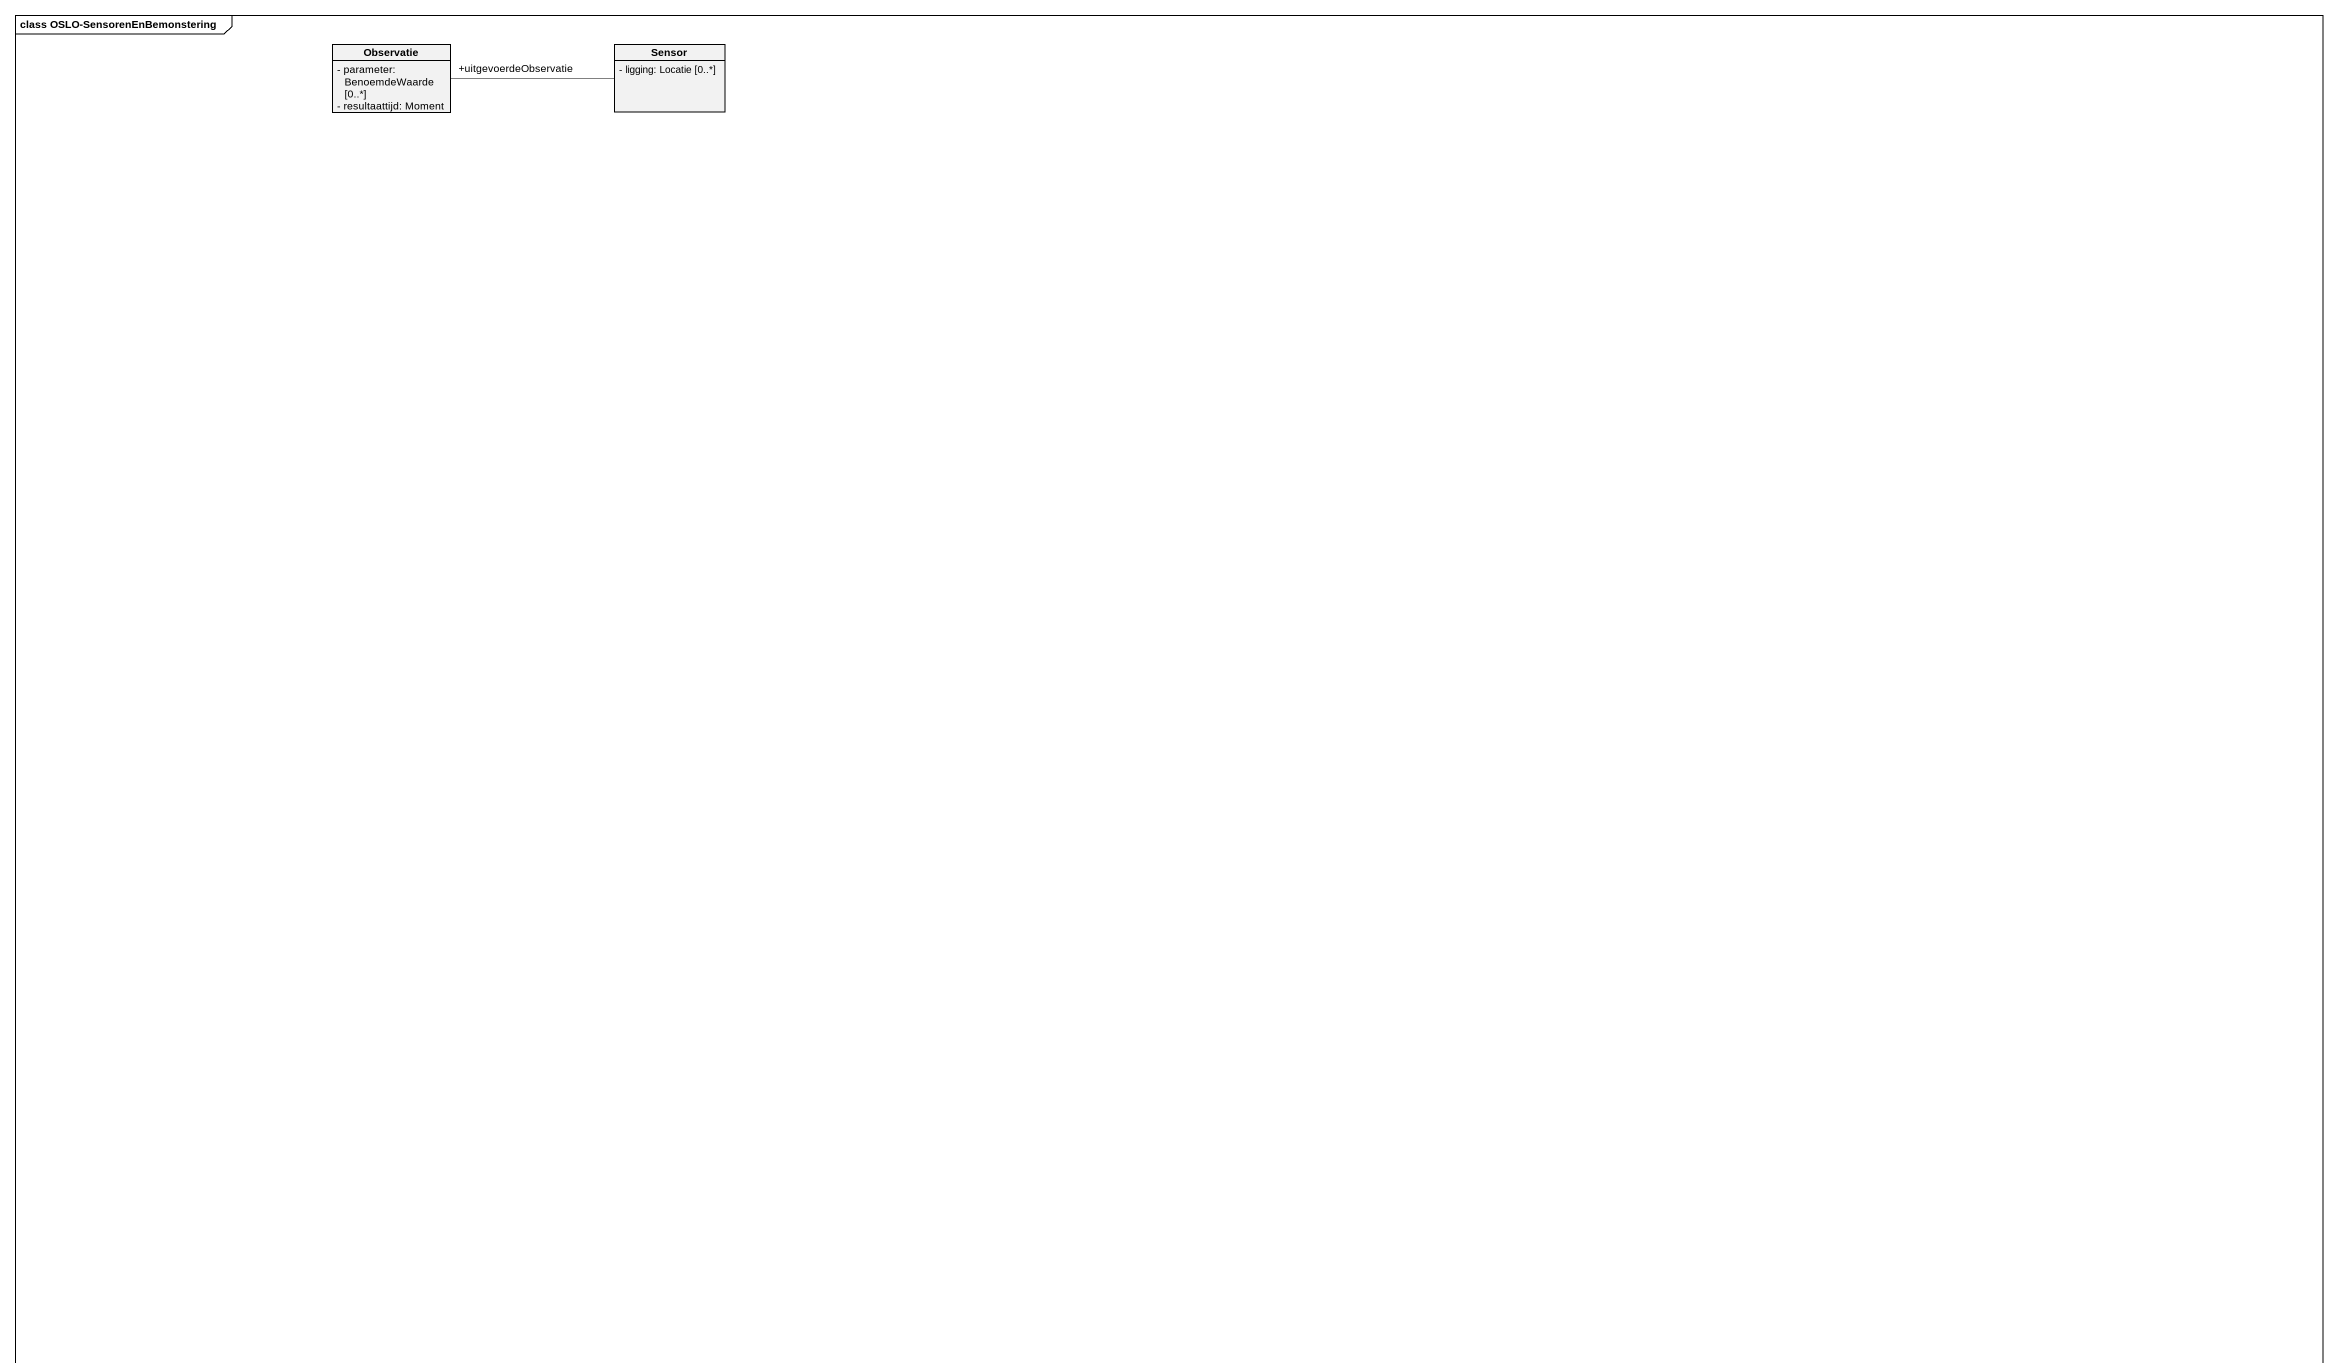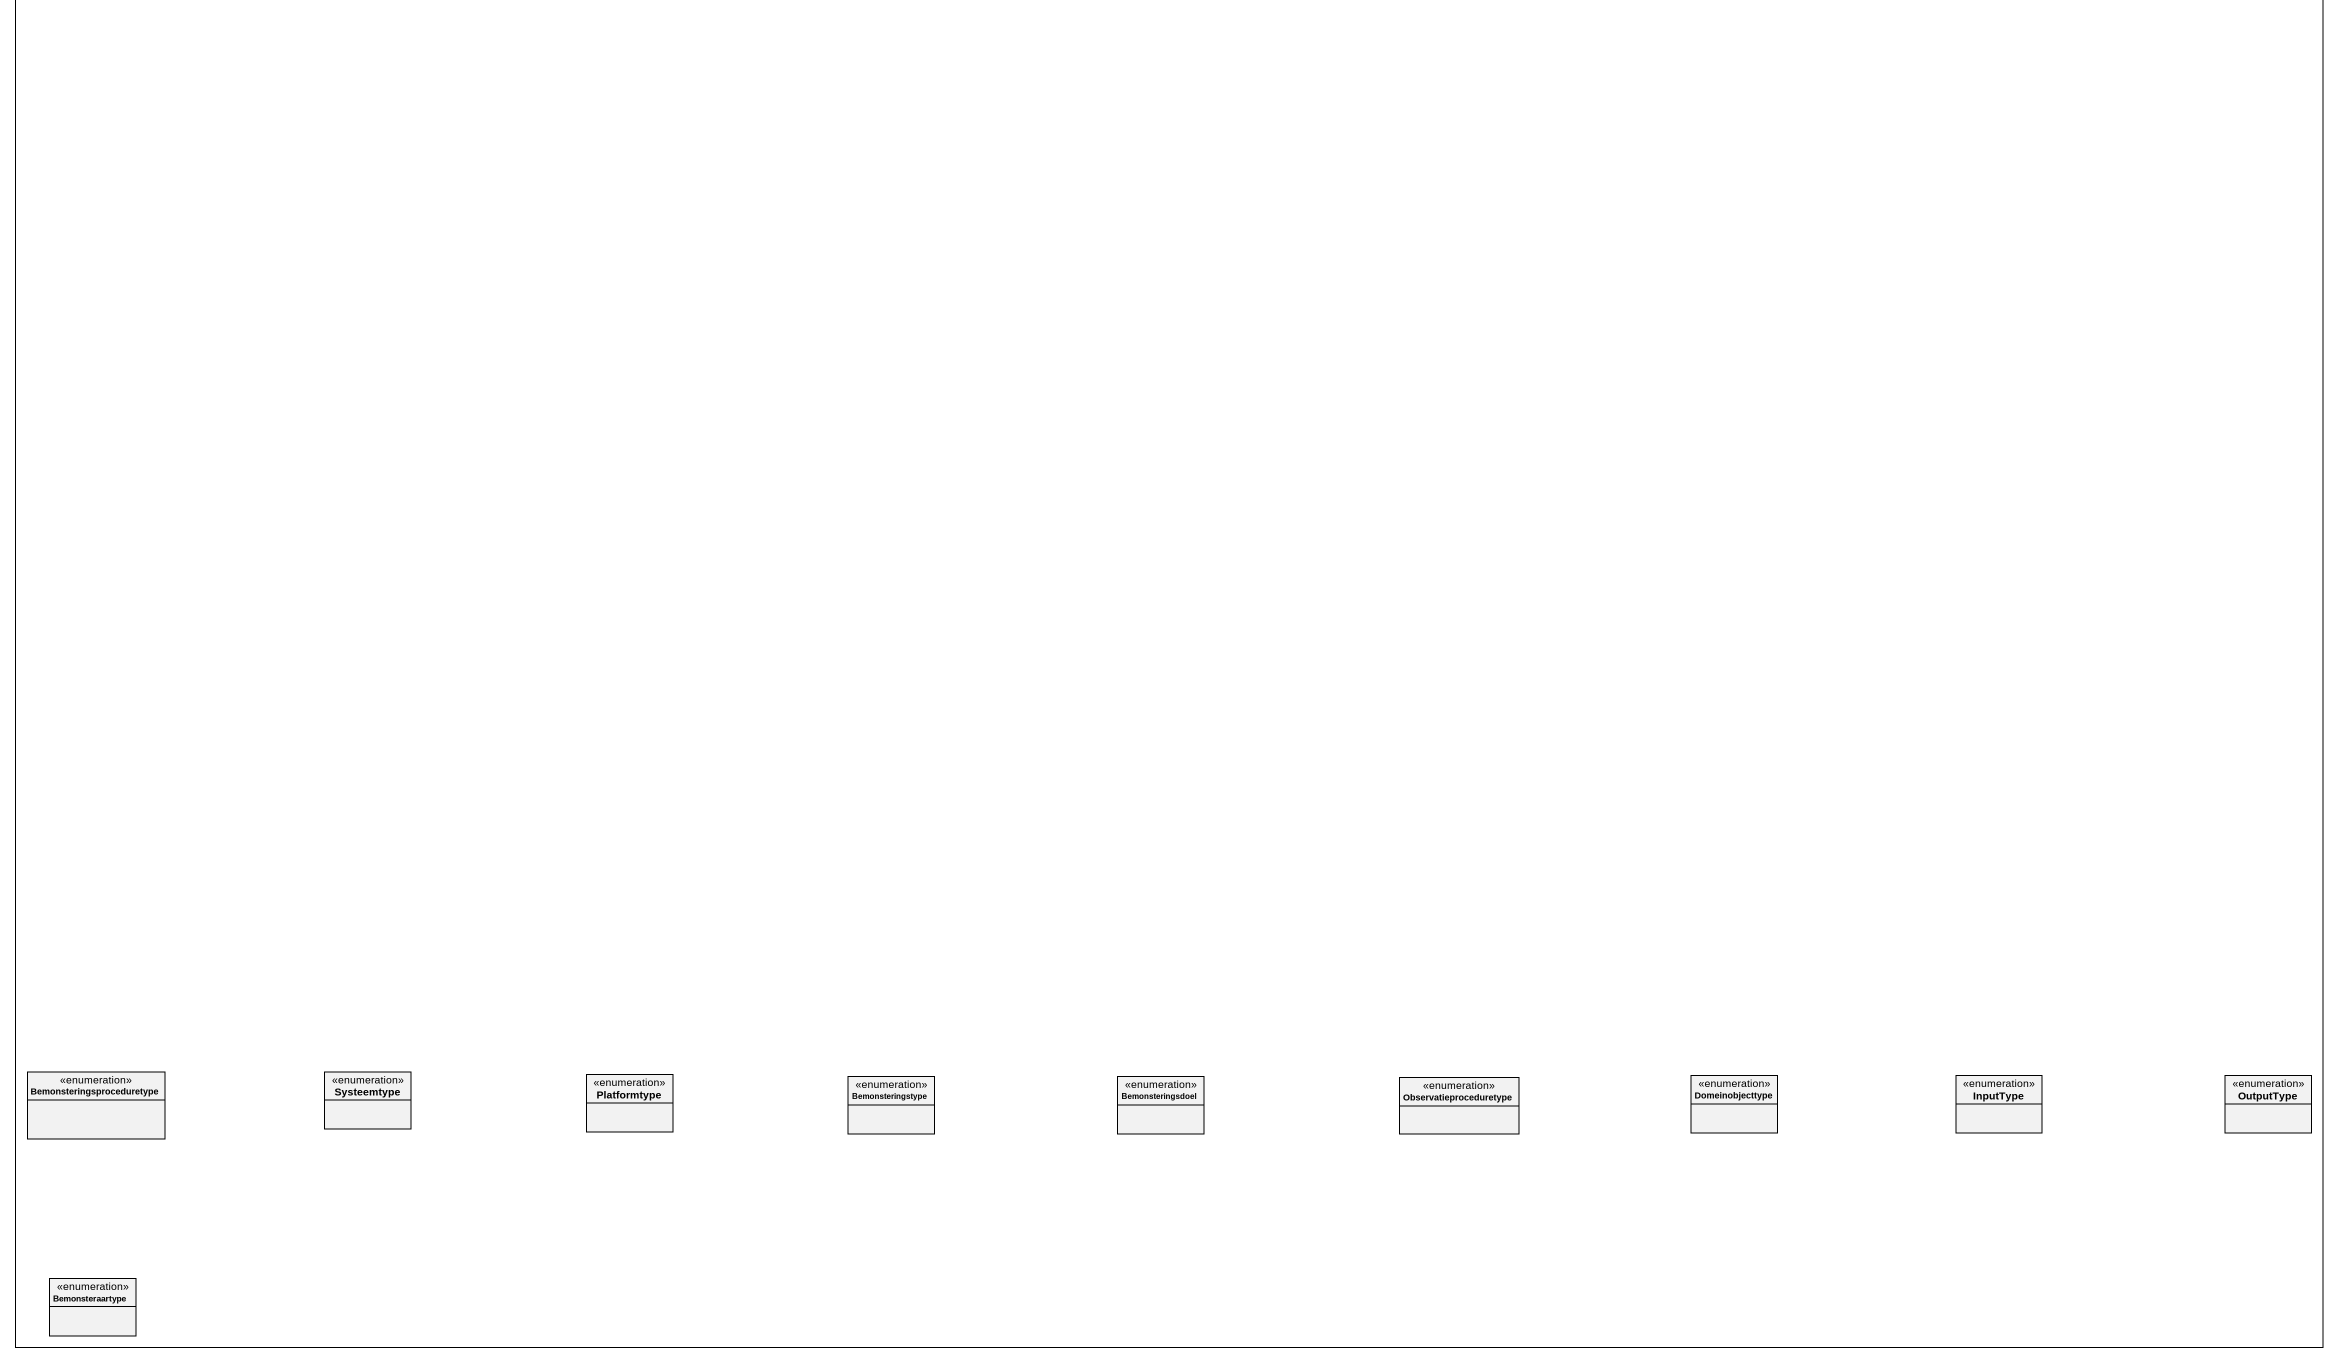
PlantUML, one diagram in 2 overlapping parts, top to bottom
@startuml
mainframe class OSLO-SensorenEnBemonstering
hide circle
hide empty members
skinparam classAttributeIconSize 0
class Observatie {
  - parameter: BenoemdeWaarde [0..*]
  - resultaattijd: Moment
}
class Sensor {
  - ligging: Locatie [0..*]
}
enum Bemonsteringsproceduretype
enum Systeemtype
enum Platformtype
enum Bemonsteringstype
enum Bemonsteringsdoel
enum Observatieproceduretype
enum Domeinobjecttype
enum InputType
enum OutputType
enum Bemonsteraartype
Observatie "+uitgevoerdeObservatie" -right- Sensor
@enduml
